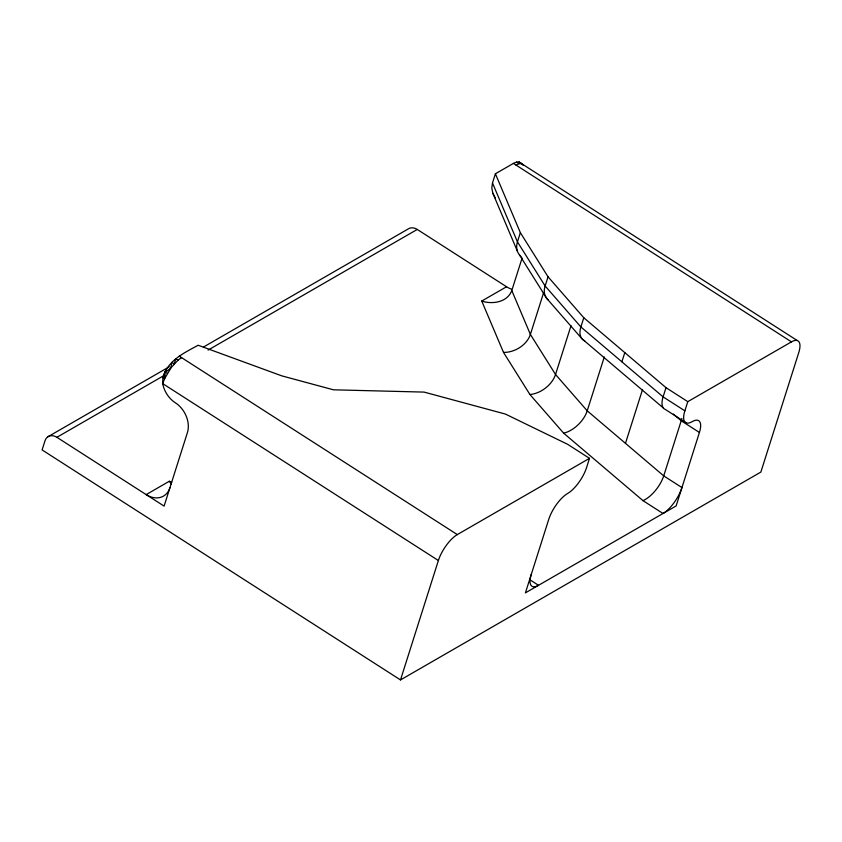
<?xml version="1.0" encoding="UTF-8"?>
<svg xmlns="http://www.w3.org/2000/svg" width="842" height="842" viewBox="0 0 842 842"><rect width="100%" height="100%" fill="white"/><g stroke="black" fill="none" stroke-linecap="round" stroke-linejoin="round"><path stroke-width="1.26" d="M492.486 182.967L517.441 241.854L545.132 285.996L580.875 326.938L663.096 396.866L684.872 410.843A22.955 8.567 -57.3 0 0 692.156 421.653A22.955 8.567 -57.3 0 1 699.428 432.462L676.126 505.937L525.419 592.863L548.731 519.388A22.955 8.567 -57.3 0 1 567.666 493.454A22.955 8.567 -57.3 0 0 586.59 467.531L589.505 458.343L567.729 444.365L505.41 414.064L424.094 392.098L333.432 389.804L281.712 375.837L198.133 345.241C185.619 352.135 171.831 358.471 164.979 371.88L164.664 378.605L162.706 383.615A22.955 17.261 60 0 0 175.315 402.76A22.955 17.261 60 0 1 187.408 432.63L164.095 506.105L56.888 437.303A11.472 8.63 60 0 0 45.015 440.734L42.1 449.923L400.497 679.926L760.863 472.067L798.742 352.672A22.955 8.567 -57.3 0 0 791.469 341.863L513.399 163.411L495.401 173.789L492.486 182.967L491.802 187.998L492.823 193.207L517.346 251.084M181.64 357.692C175.01 361.292 172.105 369.049 164.979 371.88L162.843 377.816L162.706 383.615L438.377 560.519L400.497 679.926M495.401 173.789L520.356 232.666L517.441 241.854A22.976 16.914 -27.7 0 0 521.051 256.568M511.789 290.553L530.386 334.421L555.531 374.501L587.221 410.812L663.717 475.877L681.946 487.571A22.955 8.567 -57.3 0 1 663.012 513.494L643.014 500.664L563.656 433.167L529.934 394.54L503.516 352.43L481.74 301.047C492.433 304.636 507.421 302.32 511.789 290.553L522.124 257.989M545.132 285.996L548.047 276.808L520.356 232.666M530.386 334.421L543.49 293.09M571.023 325.665L555.531 374.501A22.987 15.367 -36.8 0 1 529.944 394.519M548.047 276.808L583.79 317.75L580.875 326.938A22.997 13.156 -45.6 0 0 584.706 340.852M587.221 410.812L604.303 356.955M621.88 361.807L624.796 352.63M625.469 443.345L642.551 389.488M583.79 317.75L666.011 387.678L663.096 396.866A23.008 10.251 -53.6 0 0 665.496 409.559L686.377 422.968M684.872 410.843L687.788 401.655L791.469 341.863M167.242 370.564L164.979 371.88L162.959 377.511L164.664 378.605L170.663 368.407L171.905 362.386L174.305 363.923L175.652 358.724L178.051 360.271M47.668 436.914L169.305 366.754M203.417 347.083L408.033 229.056A11.472 8.63 60 0 1 417.253 229.445L506.547 286.754A22.955 17.261 60 0 0 511.378 289.101M56.888 437.303L164.885 375.006M208.079 350.093L417.253 229.445M171.747 482.15L169.316 481.266L146.182 494.601A22.955 17.261 60 0 0 169.926 487.739M481.74 301.047L506.547 286.754M438.377 560.519A22.955 8.567 -57.3 0 1 457.311 534.596L589.505 458.343M513.399 163.411L516.588 162.074L519.167 162.085L797.237 340.536M515.904 165.021L519.093 163.685L521.672 163.695L523.461 165.053L519.167 162.085L523.461 165.053M516.588 162.074L519.093 163.685M666.011 387.678L687.788 401.655M699.428 432.462L681.199 420.768L673.358 414.096M530.102 579.896L538.522 585.306A22.955 8.567 -57.3 0 1 531.249 574.497M179.241 356.145L457.311 534.596M164.979 371.88L167.379 373.416M663.338 407.97L581.948 338.758L546.795 298.489L519.482 254.947M169.316 481.266L171.221 484.013M492.823 193.207L495.464 198.259M681.852 418.411A23.008 10.251 -53.6 0 1 681.22 420.758L663.717 475.877A23.008 10.251 -53.6 0 1 643.025 500.632M548.237 299.91A22.987 15.367 -36.8 0 1 545.111 285.996M587.242 410.812A22.997 13.156 -45.6 0 1 563.656 433.146M530.397 334.421A22.976 16.914 -27.7 0 1 503.527 352.409"/></g></svg>
